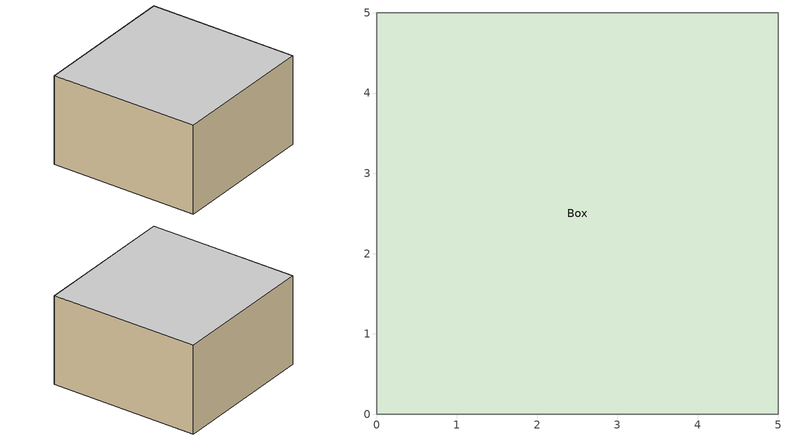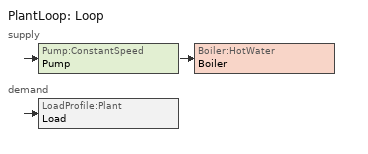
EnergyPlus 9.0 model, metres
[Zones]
Box
 floor adiabatic (Envelope): 0,0 0,5 5,5 5,0 z0
 wall adiabatic (Envelope): 0,0 5,0 5,5 0,5 0,0 z0:3
 ceiling adiabatic (Envelope): 0,5 0,0 5,0 5,5 z3
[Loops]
PlantLoop 'Loop'
 supply: Pump:ConstantSpeed 'Pump' > Boiler:HotWater 'Boiler'
 demand: LoadProfile:Plant 'Load'
[Building]
Synthetic steady box: 0, Suburbs, 0.0001, 0.0001, MinimalShadowing, 100, 10
[Site:Location]
Synthetic sea-level site: 0, 0, 0, 0
[SizingPeriod:DesignDay]
Equipment reference: 7, 21, SummerDesignDay, 20, 0, , , Dewpoint, -12, , , , , 101325, 0, 0, No, No, No, ASHRAEClearSky, , , , , 0
[Material:NoMass]
R2: Smooth, 1.73, 0.9, 0.7, 0.7
[Construction]
Envelope: R2
[Zone]
Box: 0, 0, 0, 0, 1, 1, 3, 75, 25
[SurfaceProperty:OtherSideCoefficients]
Ambient: 25, 0, 0, 1, 0, 0, 0
[SetpointManager:Scheduled]
PlantSetpoint: Temperature, PlantTemp, SupplyOut
[PlantLoop]
Loop: Water, , Ops, SupplyOut, 100, 0, 0.0018, 0, Autocalculate, SupplyIn, SupplyOut, SupplyBranches, , DemandIn, DemandOut, DemandBranches, , SequentialLoad
[Pump:ConstantSpeed]
Pump: SupplyIn, PumpOut, 0.0018, 50000, 290, 0.9, 0, Continuous
[Boiler:HotWater]
Boiler: NaturalGas, 20000, 0.91, , , 0.0018, 0, 1, 1, PumpOut, SupplyOut, 99, ConstantFlow, 0, 1
[LoadProfile:Plant]
Load: DemandIn, DemandOut, PlantLoad, 0.0018, On
[PlantEquipmentOperationSchemes]
Ops: PlantEquipmentOperation:HeatingLoad, HeatingOps, On
[PlantEquipmentOperation:HeatingLoad]
HeatingOps: 0, 1e+09, Equipment
[PlantEquipmentList]
Equipment: Boiler:HotWater, Boiler
[Schedule:Constant]
On: Any, 1
PlantLoad: Any, 8300
PlantTemp: Any, 60
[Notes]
Independent equipment reference. No real-building claim.
